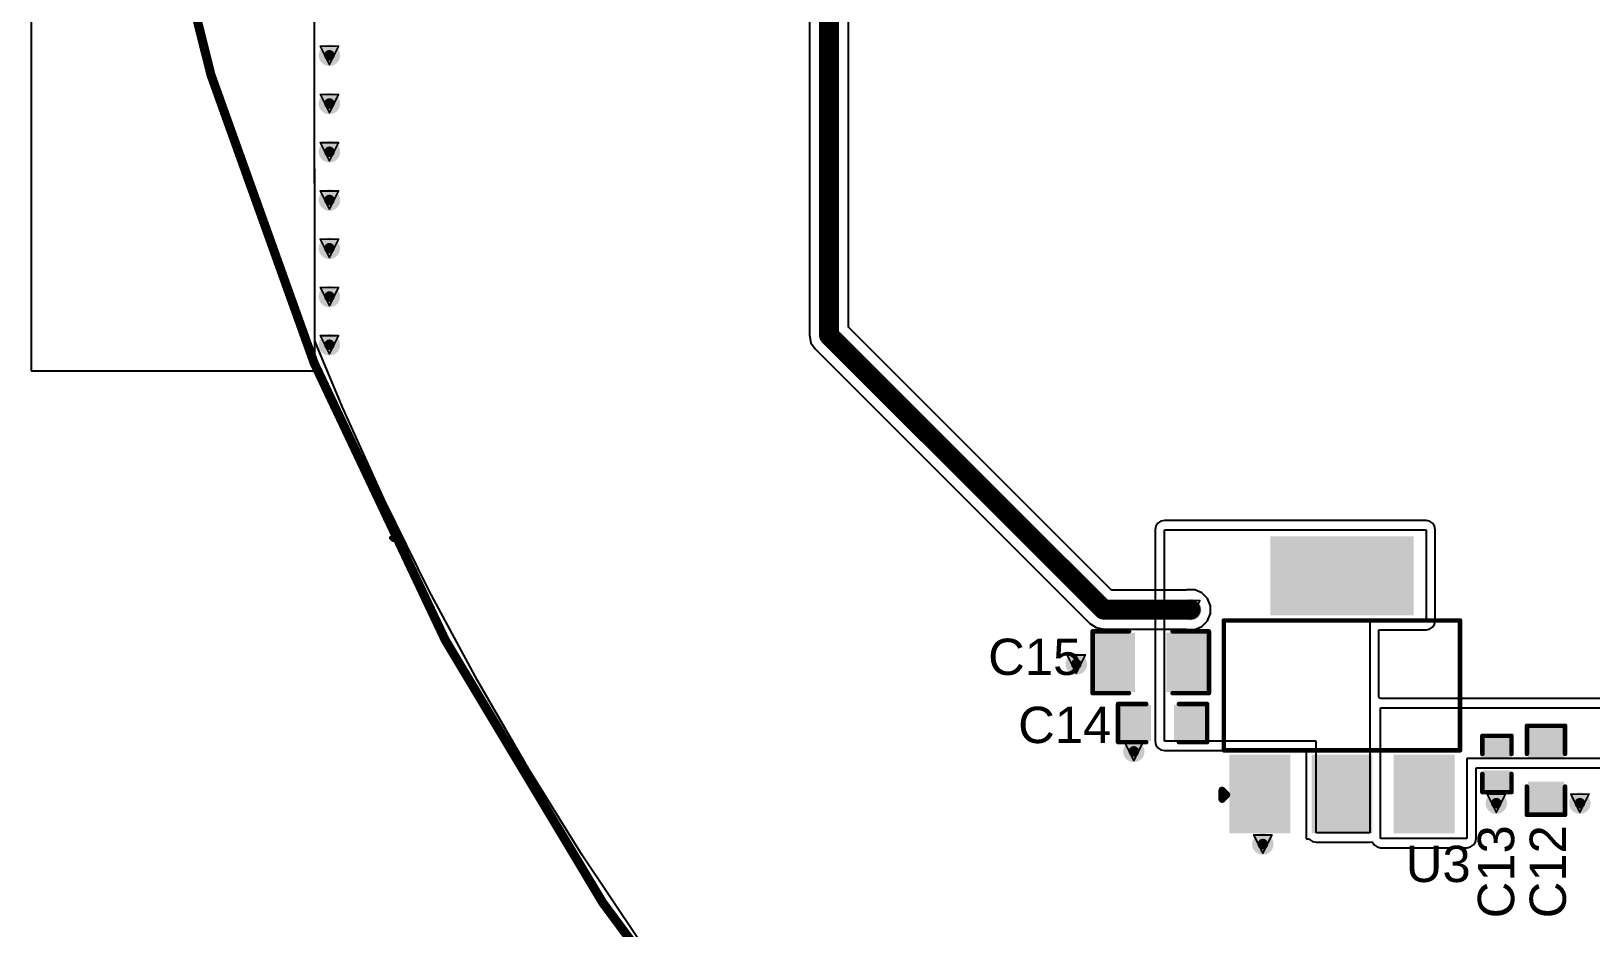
# Model space of a CAD drawing. Header units: inches. Extents: x -89 to 427, y -87 to 99.
# Drawn here: x -88.58 to -44.98, y -49.21 to -24.13 of the extents above; entities that cross this region are included whole.
import ezdxf

# ---------------------------------------------------------------- set-up
doc = ezdxf.new("R2010")
doc.units = ezdxf.units.IN
for name, color, linetype in [('Board_Outline', 56, 'Continuous'), ('Bottom Layer', 5, 'Continuous'), ('Drill Drawing', 1, 'Continuous'), ('Multi-Layer', 9, 'Continuous'), ('Top Layer', 1, 'Continuous'), ('Top Overlay', 2, 'Continuous'), ('Top Paste', 8, 'Continuous'), ('Top Solder', 216, 'Continuous'), ('Via Holes', 16, 'Continuous')]:
    doc.layers.add(name, color=color, linetype=linetype)
doc.styles.add('Arial', font='', dxfattribs={"height": 0.2})
doc.styles.get('Arial').set_extended_font_data('Arial')

msp = doc.modelspace()

# ---------------------------------------------------------------- hatches: boundary and pattern name
at = {"layer": 'Bottom Layer'}
h = msp.add_hatch(color=5, dxfattribs=at)
edge = h.paths.add_edge_path()
edge.add_arc((-80.239, -24.803), 0.3, 0, 360)
h = msp.add_hatch(color=5, dxfattribs=at)
edge = h.paths.add_edge_path()
edge.add_arc((-80.239, -26.153), 0.3, 0, 360)
h = msp.add_hatch(color=5, dxfattribs=at)
edge = h.paths.add_edge_path()
edge.add_arc((-80.239, -27.503), 0.3, 0, 360)
h = msp.add_hatch(color=5, dxfattribs=at)
edge = h.paths.add_edge_path()
edge.add_arc((-80.239, -28.852), 0.3, 0, 360)
h = msp.add_hatch(color=5, dxfattribs=at)
edge = h.paths.add_edge_path()
edge.add_arc((-80.239, -30.202), 0.3, 0, 360)
h = msp.add_hatch(color=5, dxfattribs=at)
edge = h.paths.add_edge_path()
edge.add_arc((-80.239, -31.552), 0.3, 0, 360)
h = msp.add_hatch(color=5, dxfattribs=at)
edge = h.paths.add_edge_path()
edge.add_arc((-80.239, -32.901), 0.3, 0, 360)
h = msp.add_hatch(color=5, dxfattribs=at)
edge = h.paths.add_edge_path()
edge.add_arc((-56.159, -40.31), 0.3, 0, 360)
h = msp.add_hatch(color=5, dxfattribs=at)
edge = h.paths.add_edge_path()
edge.add_arc((-59.36, -41.834), 0.3, 0, 360)
h = msp.add_hatch(color=5, dxfattribs=at)
edge = h.paths.add_edge_path()
edge.add_arc((-57.751, -44.277), 0.3, 0, 360)
h = msp.add_hatch(color=5, dxfattribs=at)
edge = h.paths.add_edge_path()
edge.add_arc((-47.617, -45.725), 0.3, 0, 360)
h = msp.add_hatch(color=5, dxfattribs=at)
edge = h.paths.add_edge_path()
edge.add_arc((-45.28, -45.725), 0.3, 0, 360)
h = msp.add_hatch(color=5, dxfattribs=at)
edge = h.paths.add_edge_path()
edge.add_arc((-54.144, -46.868), 0.3, 0, 360)
at = {"layer": 'Top Layer'}
h = msp.add_hatch(color=1, dxfattribs=at)
edge = h.paths.add_edge_path()
edge.add_arc((-80.239, -24.803), 0.3, 0, 360)
h = msp.add_hatch(color=1, dxfattribs=at)
edge = h.paths.add_edge_path()
edge.add_arc((-80.239, -26.153), 0.3, 0, 360)
h = msp.add_hatch(color=1, dxfattribs=at)
edge = h.paths.add_edge_path()
edge.add_arc((-80.239, -27.503), 0.3, 0, 360)
h = msp.add_hatch(color=1, dxfattribs=at)
edge = h.paths.add_edge_path()
edge.add_arc((-80.239, -28.852), 0.3, 0, 360)
h = msp.add_hatch(color=1, dxfattribs=at)
edge = h.paths.add_edge_path()
edge.add_arc((-80.239, -30.202), 0.3, 0, 360)
h = msp.add_hatch(color=1, dxfattribs=at)
edge = h.paths.add_edge_path()
edge.add_arc((-80.239, -31.552), 0.3, 0, 360)
h = msp.add_hatch(color=1, dxfattribs=at)
edge = h.paths.add_edge_path()
edge.add_arc((-80.239, -32.901), 0.3, 0, 360)
for points in [[(-53.832, -38.366), (-50.032, -38.366), (-50.032, -40.366), (-53.832, -40.366)], [(-58.801, -41.021), (-57.785, -41.021), (-57.785, -42.545), (-58.801, -42.545)], [(-56.769, -41.021), (-55.753, -41.021), (-55.753, -42.545), (-56.769, -42.545)], [(-57.328, -43.04), (-57.328, -43.929), (-58.09, -43.929), (-58.09, -43.04)], [(-55.804, -43.04), (-55.804, -43.929), (-56.566, -43.929), (-56.566, -43.04)], [(-47.282, -44.386), (-47.917, -44.386), (-47.917, -43.929), (-47.282, -43.929)], [(-46.672, -43.66), (-45.783, -43.66), (-45.783, -44.422), (-46.672, -44.422)], [(-54.982, -44.466), (-53.482, -44.466), (-53.482, -46.466), (-54.982, -46.466)], [(-52.682, -44.466), (-51.182, -44.466), (-51.182, -46.466), (-52.682, -46.466)], [(-50.382, -44.466), (-48.882, -44.466), (-48.882, -46.466), (-50.382, -46.466)], [(-47.282, -45.326), (-47.917, -45.326), (-47.917, -44.869), (-47.282, -44.869)], [(-46.672, -45.184), (-45.783, -45.184), (-45.783, -45.946), (-46.672, -45.946)]]:
    msp.add_hatch(color=1, dxfattribs=at).paths.add_polyline_path(points)
h = msp.add_hatch(color=1, dxfattribs=at)
edge = h.paths.add_edge_path()
edge.add_arc((-56.159, -40.31), 0.3, 0, 360)
h = msp.add_hatch(color=1, dxfattribs=at)
edge = h.paths.add_edge_path()
edge.add_arc((-59.36, -41.834), 0.3, 0, 360)
h = msp.add_hatch(color=1, dxfattribs=at)
edge = h.paths.add_edge_path()
edge.add_arc((-57.751, -44.277), 0.3, 0, 360)
h = msp.add_hatch(color=1, dxfattribs=at)
edge = h.paths.add_edge_path()
edge.add_arc((-47.617, -45.725), 0.3, 0, 360)
h = msp.add_hatch(color=1, dxfattribs=at)
edge = h.paths.add_edge_path()
edge.add_arc((-45.28, -45.725), 0.3, 0, 360)
h = msp.add_hatch(color=1, dxfattribs=at)
edge = h.paths.add_edge_path()
edge.add_arc((-54.144, -46.868), 0.3, 0, 360)
at = {"layer": 'Top Paste'}
for points in [[(-53.832, -38.366), (-50.032, -38.366), (-50.032, -40.366), (-53.832, -40.366)], [(-58.801, -41.021), (-57.785, -41.021), (-57.785, -42.545), (-58.801, -42.545)], [(-56.769, -41.021), (-55.753, -41.021), (-55.753, -42.545), (-56.769, -42.545)], [(-57.328, -43.04), (-57.328, -43.929), (-58.09, -43.929), (-58.09, -43.04)], [(-55.804, -43.04), (-55.804, -43.929), (-56.566, -43.929), (-56.566, -43.04)], [(-47.282, -44.386), (-47.917, -44.386), (-47.917, -43.929), (-47.282, -43.929)], [(-46.672, -43.66), (-45.783, -43.66), (-45.783, -44.422), (-46.672, -44.422)], [(-54.982, -44.466), (-53.482, -44.466), (-53.482, -46.466), (-54.982, -46.466)], [(-52.682, -44.466), (-51.182, -44.466), (-51.182, -46.466), (-52.682, -46.466)], [(-50.382, -44.466), (-48.882, -44.466), (-48.882, -46.466), (-50.382, -46.466)], [(-47.282, -45.326), (-47.917, -45.326), (-47.917, -44.869), (-47.282, -44.869)], [(-46.672, -45.184), (-45.783, -45.184), (-45.783, -45.946), (-46.672, -45.946)]]:
    msp.add_hatch(color=8, dxfattribs=at).paths.add_polyline_path(points)
at = {"layer": 'Top Solder'}
for points in [[(-53.933, -38.264), (-49.93, -38.264), (-49.93, -40.468), (-53.933, -40.468)], [(-58.871, -40.951), (-57.715, -40.951), (-57.715, -42.615), (-58.871, -42.615)], [(-56.839, -40.951), (-55.683, -40.951), (-55.683, -42.615), (-56.839, -42.615)], [(-57.268, -42.98), (-57.268, -43.989), (-58.15, -43.989), (-58.15, -42.98)], [(-55.744, -42.98), (-55.744, -43.989), (-56.626, -43.989), (-56.626, -42.98)], [(-46.732, -43.6), (-45.724, -43.6), (-45.724, -44.482), (-46.732, -44.482)], [(-47.222, -44.446), (-47.977, -44.446), (-47.977, -43.869), (-47.222, -43.869)], [(-55.083, -44.364), (-53.38, -44.364), (-53.38, -46.568), (-55.083, -46.568)], [(-52.783, -44.364), (-51.08, -44.364), (-51.08, -46.568), (-52.783, -46.568)], [(-50.483, -44.364), (-48.78, -44.364), (-48.78, -46.568), (-50.483, -46.568)], [(-47.222, -45.386), (-47.977, -45.386), (-47.977, -44.809), (-47.222, -44.809)], [(-46.732, -45.124), (-45.724, -45.124), (-45.724, -46.006), (-46.732, -46.006)]]:
    msp.add_hatch(color=216, dxfattribs=at).paths.add_polyline_path(points)
at = {"layer": 'Via Holes'}
h = msp.add_hatch(color=7, dxfattribs=at)
edge = h.paths.add_edge_path()
edge.add_arc((-80.239, -24.803), 0.15, 0, 360)
h = msp.add_hatch(color=7, dxfattribs=at)
edge = h.paths.add_edge_path()
edge.add_arc((-80.239, -26.153), 0.15, 0, 360)
h = msp.add_hatch(color=7, dxfattribs=at)
edge = h.paths.add_edge_path()
edge.add_arc((-80.239, -27.503), 0.15, 0, 360)
h = msp.add_hatch(color=7, dxfattribs=at)
edge = h.paths.add_edge_path()
edge.add_arc((-80.239, -28.852), 0.15, 0, 360)
h = msp.add_hatch(color=7, dxfattribs=at)
edge = h.paths.add_edge_path()
edge.add_arc((-80.239, -30.202), 0.15, 0, 360)
h = msp.add_hatch(color=7, dxfattribs=at)
edge = h.paths.add_edge_path()
edge.add_arc((-80.239, -31.552), 0.15, 0, 360)
h = msp.add_hatch(color=7, dxfattribs=at)
edge = h.paths.add_edge_path()
edge.add_arc((-80.239, -32.901), 0.15, 0, 360)
h = msp.add_hatch(color=7, dxfattribs=at)
edge = h.paths.add_edge_path()
edge.add_arc((-56.159, -40.31), 0.15, 0, 360)
h = msp.add_hatch(color=7, dxfattribs=at)
edge = h.paths.add_edge_path()
edge.add_arc((-59.36, -41.834), 0.15, 0, 360)
h = msp.add_hatch(color=7, dxfattribs=at)
edge = h.paths.add_edge_path()
edge.add_arc((-57.751, -44.277), 0.15, 0, 360)
h = msp.add_hatch(color=7, dxfattribs=at)
edge = h.paths.add_edge_path()
edge.add_arc((-47.617, -45.725), 0.15, 0, 360)
h = msp.add_hatch(color=7, dxfattribs=at)
edge = h.paths.add_edge_path()
edge.add_arc((-45.28, -45.725), 0.15, 0, 360)
h = msp.add_hatch(color=7, dxfattribs=at)
edge = h.paths.add_edge_path()
edge.add_arc((-54.144, -46.868), 0.15, 0, 360)

# ---------------------------------------------------------------- linework, layer by layer
at = {"layer": 'Board_Outline'}
msp.add_lwpolyline([(87.312, 0, 0.254, 0.254, 1), (-87.312, 0, 0.254, 0.254, 1)], format="xyseb", close=True, dxfattribs=at)
at = {"layer": 'Bottom Layer'}
for p, q in [((-80.644, -32.791), (-80.698, 32.66)), ((-65.73, -32.409), (-65.73, -11.425)), ((-66.817, -12.769), (-66.817, -32.634)), ((-66.817, -32.634), (-66.776, -32.842)), ((-58.373, -39.766), (-65.73, -32.409)), ((-79.882, -34.63), (-80.644, -32.791)), ((-66.776, -32.842), (-66.658, -33.019)), ((-66.658, -33.019), (-58.982, -40.694)), ((-78.706, -37.225), (-79.882, -34.63)), ((-77.446, -39.78), (-78.706, -37.225)), ((-76.103, -42.293), (-77.446, -39.78)), ((-56.294, -39.766), (-58.373, -39.766)), ((-56.27, -39.756), (-56.294, -39.766)), ((-56.049, -39.756), (-56.27, -39.756)), ((-55.846, -39.84), (-56.049, -39.756)), ((-55.69, -39.996), (-55.846, -39.84)), ((-55.605, -40.2), (-55.69, -39.996)), ((-55.69, -40.624), (-55.605, -40.42)), ((-55.605, -40.42), (-55.605, -40.2)), ((-58.982, -40.694), (-58.806, -40.812)), ((-58.806, -40.812), (-58.598, -40.854)), ((-58.598, -40.854), (-56.294, -40.854)), ((-56.294, -40.854), (-56.27, -40.864)), ((-56.27, -40.864), (-56.049, -40.864)), ((-56.049, -40.864), (-55.846, -40.779)), ((-55.846, -40.779), (-55.69, -40.624)), ((-74.678, -44.76), (-76.103, -42.293)), ((-73.174, -47.18), (-74.678, -44.76)), ((-71.591, -49.549), (-73.174, -47.18))]:
    msp.add_line(p, q, dxfattribs=at)
for points in [[(-66.273, -32.634, 0.559, 0.559, 0), (-66.273, -11.29, 0.559, 0.559, 0)], [(-66.273, -32.634, 0.559, 0.559, 0), (-58.598, -40.31, 0.559, 0.559, 0)], [(-58.598, -40.31, 0.559, 0.559, 0), (-56.159, -40.31, 0.559, 0.559, 0)]]:
    msp.add_lwpolyline(points, format="xyseb", dxfattribs=at)
for points in [[(-66.413, -32.634, 0.279, 0.279, 1), (-66.134, -32.634, 0.279, 0.279, 1)], [(-66.413, -32.634, 0.279, 0.279, 1), (-66.134, -32.634, 0.279, 0.279, 1)], [(-58.737, -40.31, 0.279, 0.279, 1), (-58.458, -40.31, 0.279, 0.279, 1)], [(-58.737, -40.31, 0.279, 0.279, 1), (-58.458, -40.31, 0.279, 0.279, 1)], [(-56.299, -40.31, 0.279, 0.279, 1), (-56.02, -40.31, 0.279, 0.279, 1)]]:
    msp.add_lwpolyline(points, format="xyseb", close=True, dxfattribs=at)
at = {"layer": 'Drill Drawing'}
for points in [[(-80.493, -24.549, 0.0508, 0.0508, 0), (-79.985, -24.549, 0.0508, 0.0508, 0)], [(-80.493, -24.549, 0.0508, 0.0508, 0), (-80.239, -25.057, 0.0508, 0.0508, 0)], [(-80.239, -25.057, 0.0508, 0.0508, 0), (-79.985, -24.549, 0.0508, 0.0508, 0)], [(-80.493, -25.899, 0.0508, 0.0508, 0), (-79.985, -25.899, 0.0508, 0.0508, 0)], [(-80.493, -25.899, 0.0508, 0.0508, 0), (-80.239, -26.407, 0.0508, 0.0508, 0)], [(-80.239, -26.407, 0.0508, 0.0508, 0), (-79.985, -25.899, 0.0508, 0.0508, 0)], [(-80.493, -27.249, 0.0508, 0.0508, 0), (-79.985, -27.249, 0.0508, 0.0508, 0)], [(-80.493, -27.249, 0.0508, 0.0508, 0), (-80.239, -27.757, 0.0508, 0.0508, 0)], [(-80.239, -27.757, 0.0508, 0.0508, 0), (-79.985, -27.249, 0.0508, 0.0508, 0)], [(-80.493, -28.598, 0.0508, 0.0508, 0), (-79.985, -28.598, 0.0508, 0.0508, 0)], [(-80.493, -28.598, 0.0508, 0.0508, 0), (-80.239, -29.106, 0.0508, 0.0508, 0)], [(-80.239, -29.106, 0.0508, 0.0508, 0), (-79.985, -28.598, 0.0508, 0.0508, 0)], [(-80.493, -29.948, 0.0508, 0.0508, 0), (-79.985, -29.948, 0.0508, 0.0508, 0)], [(-80.493, -29.948, 0.0508, 0.0508, 0), (-80.239, -30.456, 0.0508, 0.0508, 0)], [(-80.239, -30.456, 0.0508, 0.0508, 0), (-79.985, -29.948, 0.0508, 0.0508, 0)], [(-80.493, -31.298, 0.0508, 0.0508, 0), (-79.985, -31.298, 0.0508, 0.0508, 0)], [(-80.493, -31.298, 0.0508, 0.0508, 0), (-80.239, -31.806, 0.0508, 0.0508, 0)], [(-80.239, -31.806, 0.0508, 0.0508, 0), (-79.985, -31.298, 0.0508, 0.0508, 0)], [(-80.493, -32.647, 0.0508, 0.0508, 0), (-79.985, -32.647, 0.0508, 0.0508, 0)], [(-80.493, -32.647, 0.0508, 0.0508, 0), (-80.239, -33.155, 0.0508, 0.0508, 0)], [(-80.239, -33.155, 0.0508, 0.0508, 0), (-79.985, -32.647, 0.0508, 0.0508, 0)], [(-56.413, -40.056, 0.0508, 0.0508, 0), (-55.905, -40.056, 0.0508, 0.0508, 0)], [(-56.413, -40.056, 0.0508, 0.0508, 0), (-56.159, -40.564, 0.0508, 0.0508, 0)], [(-56.159, -40.564, 0.0508, 0.0508, 0), (-55.905, -40.056, 0.0508, 0.0508, 0)], [(-59.614, -41.58, 0.0508, 0.0508, 0), (-59.106, -41.58, 0.0508, 0.0508, 0)], [(-59.614, -41.58, 0.0508, 0.0508, 0), (-59.36, -42.088, 0.0508, 0.0508, 0)], [(-59.36, -42.088, 0.0508, 0.0508, 0), (-59.106, -41.58, 0.0508, 0.0508, 0)], [(-58.005, -44.023, 0.0508, 0.0508, 0), (-57.497, -44.023, 0.0508, 0.0508, 0)], [(-58.005, -44.023, 0.0508, 0.0508, 0), (-57.751, -44.531, 0.0508, 0.0508, 0)], [(-57.751, -44.531, 0.0508, 0.0508, 0), (-57.497, -44.023, 0.0508, 0.0508, 0)], [(-47.871, -45.471, 0.0508, 0.0508, 0), (-47.363, -45.471, 0.0508, 0.0508, 0)], [(-47.871, -45.471, 0.0508, 0.0508, 0), (-47.617, -45.979, 0.0508, 0.0508, 0)], [(-47.617, -45.979, 0.0508, 0.0508, 0), (-47.363, -45.471, 0.0508, 0.0508, 0)], [(-45.534, -45.471, 0.0508, 0.0508, 0), (-45.026, -45.471, 0.0508, 0.0508, 0)], [(-45.534, -45.471, 0.0508, 0.0508, 0), (-45.28, -45.979, 0.0508, 0.0508, 0)], [(-45.28, -45.979, 0.0508, 0.0508, 0), (-45.026, -45.471, 0.0508, 0.0508, 0)], [(-54.398, -46.614, 0.0508, 0.0508, 0), (-53.89, -46.614, 0.0508, 0.0508, 0)], [(-54.398, -46.614, 0.0508, 0.0508, 0), (-54.144, -47.122, 0.0508, 0.0508, 0)], [(-54.144, -47.122, 0.0508, 0.0508, 0), (-53.89, -46.614, 0.0508, 0.0508, 0)]]:
    msp.add_lwpolyline(points, format="xyseb", dxfattribs=at)
for points in [[(-80.505, -24.549, 0.0254, 0.0254, 1), (-80.48, -24.549, 0.0254, 0.0254, 1)], [(-80.505, -24.549, 0.0254, 0.0254, 1), (-80.48, -24.549, 0.0254, 0.0254, 1)], [(-79.997, -24.549, 0.0254, 0.0254, 1), (-79.972, -24.549, 0.0254, 0.0254, 1)], [(-79.997, -24.549, 0.0254, 0.0254, 1), (-79.972, -24.549, 0.0254, 0.0254, 1)], [(-80.251, -25.057, 0.0254, 0.0254, 1), (-80.226, -25.057, 0.0254, 0.0254, 1)], [(-80.251, -25.057, 0.0254, 0.0254, 1), (-80.226, -25.057, 0.0254, 0.0254, 1)], [(-80.505, -25.899, 0.0254, 0.0254, 1), (-80.48, -25.899, 0.0254, 0.0254, 1)], [(-80.505, -25.899, 0.0254, 0.0254, 1), (-80.48, -25.899, 0.0254, 0.0254, 1)], [(-79.997, -25.899, 0.0254, 0.0254, 1), (-79.972, -25.899, 0.0254, 0.0254, 1)], [(-79.997, -25.899, 0.0254, 0.0254, 1), (-79.972, -25.899, 0.0254, 0.0254, 1)], [(-80.251, -26.407, 0.0254, 0.0254, 1), (-80.226, -26.407, 0.0254, 0.0254, 1)], [(-80.251, -26.407, 0.0254, 0.0254, 1), (-80.226, -26.407, 0.0254, 0.0254, 1)], [(-80.505, -27.249, 0.0254, 0.0254, 1), (-80.48, -27.249, 0.0254, 0.0254, 1)], [(-80.505, -27.249, 0.0254, 0.0254, 1), (-80.48, -27.249, 0.0254, 0.0254, 1)], [(-79.997, -27.249, 0.0254, 0.0254, 1), (-79.972, -27.249, 0.0254, 0.0254, 1)], [(-79.997, -27.249, 0.0254, 0.0254, 1), (-79.972, -27.249, 0.0254, 0.0254, 1)], [(-80.251, -27.757, 0.0254, 0.0254, 1), (-80.226, -27.757, 0.0254, 0.0254, 1)], [(-80.251, -27.757, 0.0254, 0.0254, 1), (-80.226, -27.757, 0.0254, 0.0254, 1)], [(-80.505, -28.598, 0.0254, 0.0254, 1), (-80.48, -28.598, 0.0254, 0.0254, 1)], [(-80.505, -28.598, 0.0254, 0.0254, 1), (-80.48, -28.598, 0.0254, 0.0254, 1)], [(-79.997, -28.598, 0.0254, 0.0254, 1), (-79.972, -28.598, 0.0254, 0.0254, 1)], [(-79.997, -28.598, 0.0254, 0.0254, 1), (-79.972, -28.598, 0.0254, 0.0254, 1)], [(-80.251, -29.106, 0.0254, 0.0254, 1), (-80.226, -29.106, 0.0254, 0.0254, 1)], [(-80.251, -29.106, 0.0254, 0.0254, 1), (-80.226, -29.106, 0.0254, 0.0254, 1)], [(-80.505, -29.948, 0.0254, 0.0254, 1), (-80.48, -29.948, 0.0254, 0.0254, 1)], [(-80.505, -29.948, 0.0254, 0.0254, 1), (-80.48, -29.948, 0.0254, 0.0254, 1)], [(-79.997, -29.948, 0.0254, 0.0254, 1), (-79.972, -29.948, 0.0254, 0.0254, 1)], [(-79.997, -29.948, 0.0254, 0.0254, 1), (-79.972, -29.948, 0.0254, 0.0254, 1)], [(-80.251, -30.456, 0.0254, 0.0254, 1), (-80.226, -30.456, 0.0254, 0.0254, 1)], [(-80.251, -30.456, 0.0254, 0.0254, 1), (-80.226, -30.456, 0.0254, 0.0254, 1)], [(-80.505, -31.298, 0.0254, 0.0254, 1), (-80.48, -31.298, 0.0254, 0.0254, 1)], [(-80.505, -31.298, 0.0254, 0.0254, 1), (-80.48, -31.298, 0.0254, 0.0254, 1)], [(-79.997, -31.298, 0.0254, 0.0254, 1), (-79.972, -31.298, 0.0254, 0.0254, 1)], [(-79.997, -31.298, 0.0254, 0.0254, 1), (-79.972, -31.298, 0.0254, 0.0254, 1)], [(-80.251, -31.806, 0.0254, 0.0254, 1), (-80.226, -31.806, 0.0254, 0.0254, 1)], [(-80.251, -31.806, 0.0254, 0.0254, 1), (-80.226, -31.806, 0.0254, 0.0254, 1)], [(-80.505, -32.647, 0.0254, 0.0254, 1), (-80.48, -32.647, 0.0254, 0.0254, 1)], [(-80.505, -32.647, 0.0254, 0.0254, 1), (-80.48, -32.647, 0.0254, 0.0254, 1)], [(-79.997, -32.647, 0.0254, 0.0254, 1), (-79.972, -32.647, 0.0254, 0.0254, 1)], [(-79.997, -32.647, 0.0254, 0.0254, 1), (-79.972, -32.647, 0.0254, 0.0254, 1)], [(-80.251, -33.155, 0.0254, 0.0254, 1), (-80.226, -33.155, 0.0254, 0.0254, 1)], [(-80.251, -33.155, 0.0254, 0.0254, 1), (-80.226, -33.155, 0.0254, 0.0254, 1)], [(-56.426, -40.056, 0.0254, 0.0254, 1), (-56.401, -40.056, 0.0254, 0.0254, 1)], [(-56.426, -40.056, 0.0254, 0.0254, 1), (-56.401, -40.056, 0.0254, 0.0254, 1)], [(-55.918, -40.056, 0.0254, 0.0254, 1), (-55.893, -40.056, 0.0254, 0.0254, 1)], [(-55.918, -40.056, 0.0254, 0.0254, 1), (-55.893, -40.056, 0.0254, 0.0254, 1)], [(-56.172, -40.564, 0.0254, 0.0254, 1), (-56.147, -40.564, 0.0254, 0.0254, 1)], [(-56.172, -40.564, 0.0254, 0.0254, 1), (-56.147, -40.564, 0.0254, 0.0254, 1)], [(-59.627, -41.58, 0.0254, 0.0254, 1), (-59.601, -41.58, 0.0254, 0.0254, 1)], [(-59.627, -41.58, 0.0254, 0.0254, 1), (-59.601, -41.58, 0.0254, 0.0254, 1)], [(-59.118, -41.58, 0.0254, 0.0254, 1), (-59.093, -41.58, 0.0254, 0.0254, 1)], [(-59.118, -41.58, 0.0254, 0.0254, 1), (-59.093, -41.58, 0.0254, 0.0254, 1)], [(-59.373, -42.088, 0.0254, 0.0254, 1), (-59.347, -42.088, 0.0254, 0.0254, 1)], [(-59.373, -42.088, 0.0254, 0.0254, 1), (-59.347, -42.088, 0.0254, 0.0254, 1)], [(-58.018, -44.023, 0.0254, 0.0254, 1), (-57.992, -44.023, 0.0254, 0.0254, 1)], [(-58.018, -44.023, 0.0254, 0.0254, 1), (-57.992, -44.023, 0.0254, 0.0254, 1)], [(-57.51, -44.023, 0.0254, 0.0254, 1), (-57.484, -44.023, 0.0254, 0.0254, 1)], [(-57.51, -44.023, 0.0254, 0.0254, 1), (-57.484, -44.023, 0.0254, 0.0254, 1)], [(-57.764, -44.531, 0.0254, 0.0254, 1), (-57.738, -44.531, 0.0254, 0.0254, 1)], [(-57.764, -44.531, 0.0254, 0.0254, 1), (-57.738, -44.531, 0.0254, 0.0254, 1)], [(-47.883, -45.471, 0.0254, 0.0254, 1), (-47.858, -45.471, 0.0254, 0.0254, 1)], [(-47.883, -45.471, 0.0254, 0.0254, 1), (-47.858, -45.471, 0.0254, 0.0254, 1)], [(-47.375, -45.471, 0.0254, 0.0254, 1), (-47.35, -45.471, 0.0254, 0.0254, 1)], [(-47.375, -45.471, 0.0254, 0.0254, 1), (-47.35, -45.471, 0.0254, 0.0254, 1)], [(-45.546, -45.471, 0.0254, 0.0254, 1), (-45.521, -45.471, 0.0254, 0.0254, 1)], [(-45.546, -45.471, 0.0254, 0.0254, 1), (-45.521, -45.471, 0.0254, 0.0254, 1)], [(-45.038, -45.471, 0.0254, 0.0254, 1), (-45.013, -45.471, 0.0254, 0.0254, 1)], [(-45.038, -45.471, 0.0254, 0.0254, 1), (-45.013, -45.471, 0.0254, 0.0254, 1)], [(-47.629, -45.979, 0.0254, 0.0254, 1), (-47.604, -45.979, 0.0254, 0.0254, 1)], [(-47.629, -45.979, 0.0254, 0.0254, 1), (-47.604, -45.979, 0.0254, 0.0254, 1)], [(-45.292, -45.979, 0.0254, 0.0254, 1), (-45.267, -45.979, 0.0254, 0.0254, 1)], [(-45.292, -45.979, 0.0254, 0.0254, 1), (-45.267, -45.979, 0.0254, 0.0254, 1)], [(-54.411, -46.614, 0.0254, 0.0254, 1), (-54.386, -46.614, 0.0254, 0.0254, 1)], [(-54.411, -46.614, 0.0254, 0.0254, 1), (-54.386, -46.614, 0.0254, 0.0254, 1)], [(-53.903, -46.614, 0.0254, 0.0254, 1), (-53.878, -46.614, 0.0254, 0.0254, 1)], [(-53.903, -46.614, 0.0254, 0.0254, 1), (-53.878, -46.614, 0.0254, 0.0254, 1)], [(-54.157, -47.122, 0.0254, 0.0254, 1), (-54.132, -47.122, 0.0254, 0.0254, 1)], [(-54.157, -47.122, 0.0254, 0.0254, 1), (-54.132, -47.122, 0.0254, 0.0254, 1)]]:
    msp.add_lwpolyline(points, format="xyseb", close=True, dxfattribs=at)
at = {"layer": 'Multi-Layer'}
for p, q in [((-88.57, 33.401), (-88.576, -33.63)), ((-80.643, -33.63), (-80.698, 33.401)), ((-88.576, -33.63), (-80.643, -33.63))]:
    msp.add_line(p, q, dxfattribs=at)
at = {"layer": 'Top Layer'}
for p, q in [((-80.644, -32.791), (-80.663, -9.089)), ((-79.882, -34.63), (-80.644, -32.791)), ((-78.706, -37.225), (-79.882, -34.63)), ((-77.446, -39.78), (-78.706, -37.225)), ((-57.079, -37.891), (-57.135, -37.975)), ((-56.995, -37.835), (-57.079, -37.891)), ((-56.896, -37.816), (-56.995, -37.835)), ((-49.581, -37.816), (-56.896, -37.816)), ((-49.482, -37.835), (-49.581, -37.816)), ((-49.398, -37.891), (-49.482, -37.835)), ((-49.342, -37.975), (-49.398, -37.891)), ((-57.135, -37.975), (-57.155, -38.075)), ((-57.155, -38.075), (-57.155, -43.993)), ((-56.896, -43.993), (-56.896, -38.075)), ((-56.896, -38.075), (-49.581, -38.075)), ((-49.581, -38.075), (-49.581, -40.615)), ((-49.322, -38.075), (-49.342, -37.975)), ((-49.322, -40.615), (-49.322, -38.075)), ((-76.103, -42.293), (-77.446, -39.78)), ((-49.581, -40.615), (-51.156, -40.615)), ((-51.156, -40.615), (-51.156, -46.558)), ((-50.897, -42.756), (-50.897, -40.874)), ((-50.897, -40.874), (-49.581, -40.874)), ((-49.581, -40.874), (-49.482, -40.854)), ((-49.482, -40.854), (-49.398, -40.798)), ((-49.398, -40.798), (-49.342, -40.714)), ((-49.342, -40.714), (-49.322, -40.615)), ((-74.678, -44.76), (-76.103, -42.293)), ((-50.851, -42.794), (-50.897, -42.756)), ((-43.21, -42.794), (-50.851, -42.794)), ((-50.851, -46.711), (-50.851, -43.053)), ((-50.851, -43.053), (-40.271, -43.053)), ((-57.155, -43.993), (-57.135, -44.092)), ((-52.654, -43.993), (-56.896, -43.993)), ((-52.654, -46.558), (-52.654, -43.993)), ((-57.135, -44.092), (-57.079, -44.176)), ((-57.079, -44.176), (-56.995, -44.232)), ((-56.995, -44.232), (-56.896, -44.252)), ((-56.896, -44.252), (-52.936, -44.252)), ((-52.936, -44.252), (-52.936, -46.72)), ((-73.174, -47.18), (-74.678, -44.76)), ((-39.395, -44.475), (-48.438, -44.475)), ((-48.438, -44.475), (-48.438, -46.711)), ((-48.179, -46.711), (-48.179, -44.734)), ((-48.179, -44.734), (-40.766, -44.734)), ((-51.156, -46.558), (-52.654, -46.558)), ((-52.936, -46.72), (-52.852, -46.72)), ((-52.852, -46.72), (-52.837, -46.741)), ((-52.837, -46.741), (-52.753, -46.797)), ((-52.753, -46.797), (-52.654, -46.817)), ((-52.654, -46.817), (-51.156, -46.817)), ((-51.156, -46.817), (-51.091, -46.804)), ((-51.091, -46.804), (-51.09, -46.81)), ((-51.09, -46.81), (-51.034, -46.894)), ((-51.034, -46.894), (-50.95, -46.95)), ((-50.95, -46.95), (-50.851, -46.97)), ((-48.438, -46.711), (-50.851, -46.711)), ((-50.851, -46.97), (-48.438, -46.97)), ((-48.438, -46.97), (-48.339, -46.95)), ((-48.339, -46.95), (-48.255, -46.894)), ((-48.255, -46.894), (-48.199, -46.81)), ((-48.199, -46.81), (-48.179, -46.711)), ((-71.591, -49.549), (-73.174, -47.18))]:
    msp.add_line(p, q, dxfattribs=at)
at = {"layer": 'Top Overlay'}
for points in [[(-78.511, -38.303, 0.127, 0.127, 0), (-78.461, -38.354, 0.127, 0.127, 0)], [(-55.234, -40.613, 0.127, 0.127, 0), (-48.63, -40.613, 0.127, 0.127, 0)], [(-55.234, -44.245, 0.127, 0.127, 0), (-55.234, -40.613, 0.127, 0.127, 0)], [(-48.63, -44.245, 0.127, 0.127, 0), (-48.63, -40.613, 0.127, 0.127, 0)], [(-58.903, -42.647, 0.127, 0.127, 0), (-58.903, -40.919, 0.127, 0.127, 0)], [(-58.903, -40.919, 0.127, 0.127, 0), (-57.887, -40.919, 0.127, 0.127, 0)], [(-56.667, -40.919, 0.127, 0.127, 0), (-55.651, -40.919, 0.127, 0.127, 0)], [(-55.651, -42.647, 0.127, 0.127, 0), (-55.651, -40.919, 0.127, 0.127, 0)], [(-58.903, -42.647, 0.127, 0.127, 0), (-57.887, -42.647, 0.127, 0.127, 0)], [(-56.667, -42.647, 0.127, 0.127, 0), (-55.651, -42.647, 0.127, 0.127, 0)], [(-58.191, -42.951, 0.127, 0.127, 0), (-57.404, -42.951, 0.127, 0.127, 0)], [(-58.191, -44.018, 0.127, 0.127, 0), (-58.191, -42.951, 0.127, 0.127, 0)], [(-56.49, -42.951, 0.127, 0.127, 0), (-55.702, -42.951, 0.127, 0.127, 0)], [(-55.702, -44.018, 0.127, 0.127, 0), (-55.702, -42.951, 0.127, 0.127, 0)], [(-46.761, -44.346, 0.127, 0.127, 0), (-46.761, -43.559, 0.127, 0.127, 0)], [(-46.761, -43.559, 0.127, 0.127, 0), (-45.695, -43.559, 0.127, 0.127, 0)], [(-45.695, -44.346, 0.127, 0.127, 0), (-45.695, -43.559, 0.127, 0.127, 0)], [(-58.191, -44.018, 0.127, 0.127, 0), (-57.404, -44.018, 0.127, 0.127, 0)], [(-56.49, -44.018, 0.127, 0.127, 0), (-55.702, -44.018, 0.127, 0.127, 0)], [(-48.006, -44.348, 0.127, 0.127, 0), (-48.006, -43.84, 0.127, 0.127, 0)], [(-48.006, -43.84, 0.127, 0.127, 0), (-47.193, -43.84, 0.127, 0.127, 0)], [(-47.193, -44.348, 0.127, 0.127, 0), (-47.193, -43.84, 0.127, 0.127, 0)], [(-55.234, -44.245, 0.127, 0.127, 0), (-48.63, -44.245, 0.127, 0.127, 0)], [(-48.006, -45.415, 0.127, 0.127, 0), (-48.006, -44.907, 0.127, 0.127, 0)], [(-47.193, -45.415, 0.127, 0.127, 0), (-47.193, -44.907, 0.127, 0.127, 0)], [(-55.284, -45.362, 0.2, 0.2, 0), (-55.157, -45.489, 0.2, 0.2, 0)], [(-55.284, -45.616, 0.2, 0.2, 0), (-55.284, -45.362, 0.2, 0.2, 0)], [(-46.761, -46.048, 0.127, 0.127, 0), (-46.761, -45.26, 0.127, 0.127, 0)], [(-45.695, -46.048, 0.127, 0.127, 0), (-45.695, -45.26, 0.127, 0.127, 0)], [(-55.284, -45.616, 0.2, 0.2, 0), (-55.157, -45.489, 0.2, 0.2, 0)], [(-48.006, -45.415, 0.127, 0.127, 0), (-47.193, -45.415, 0.127, 0.127, 0)], [(-46.761, -46.048, 0.127, 0.127, 0), (-45.695, -46.048, 0.127, 0.127, 0)]]:
    msp.add_lwpolyline(points, format="xyseb", dxfattribs=at)
for points in [[(-78.543, -38.303, 0.0635, 0.0635, 1), (-78.48, -38.303, 0.0635, 0.0635, 1)], [(-78.492, -38.354, 0.0635, 0.0635, 1), (-78.429, -38.354, 0.0635, 0.0635, 1)], [(-55.265, -40.613, 0.0635, 0.0635, 1), (-55.202, -40.613, 0.0635, 0.0635, 1)], [(-55.265, -40.613, 0.0635, 0.0635, 1), (-55.202, -40.613, 0.0635, 0.0635, 1)], [(-48.661, -40.613, 0.0635, 0.0635, 1), (-48.598, -40.613, 0.0635, 0.0635, 1)], [(-48.661, -40.613, 0.0635, 0.0635, 1), (-48.598, -40.613, 0.0635, 0.0635, 1)], [(-58.934, -40.919, 0.0635, 0.0635, 1), (-58.871, -40.919, 0.0635, 0.0635, 1)], [(-58.934, -40.919, 0.0635, 0.0635, 1), (-58.871, -40.919, 0.0635, 0.0635, 1)], [(-57.918, -40.919, 0.0635, 0.0635, 1), (-57.855, -40.919, 0.0635, 0.0635, 1)], [(-56.699, -40.919, 0.0635, 0.0635, 1), (-56.636, -40.919, 0.0635, 0.0635, 1)], [(-55.683, -40.919, 0.0635, 0.0635, 1), (-55.62, -40.919, 0.0635, 0.0635, 1)], [(-55.683, -40.919, 0.0635, 0.0635, 1), (-55.62, -40.919, 0.0635, 0.0635, 1)], [(-58.934, -42.647, 0.0635, 0.0635, 1), (-58.871, -42.647, 0.0635, 0.0635, 1)], [(-58.934, -42.647, 0.0635, 0.0635, 1), (-58.871, -42.647, 0.0635, 0.0635, 1)], [(-57.918, -42.647, 0.0635, 0.0635, 1), (-57.855, -42.647, 0.0635, 0.0635, 1)], [(-56.699, -42.647, 0.0635, 0.0635, 1), (-56.636, -42.647, 0.0635, 0.0635, 1)], [(-55.683, -42.647, 0.0635, 0.0635, 1), (-55.62, -42.647, 0.0635, 0.0635, 1)], [(-55.683, -42.647, 0.0635, 0.0635, 1), (-55.62, -42.647, 0.0635, 0.0635, 1)], [(-58.223, -42.951, 0.0635, 0.0635, 1), (-58.16, -42.951, 0.0635, 0.0635, 1)], [(-58.223, -42.951, 0.0635, 0.0635, 1), (-58.16, -42.951, 0.0635, 0.0635, 1)], [(-57.436, -42.951, 0.0635, 0.0635, 1), (-57.372, -42.951, 0.0635, 0.0635, 1)], [(-56.521, -42.951, 0.0635, 0.0635, 1), (-56.458, -42.951, 0.0635, 0.0635, 1)], [(-55.734, -42.951, 0.0635, 0.0635, 1), (-55.67, -42.951, 0.0635, 0.0635, 1)], [(-55.734, -42.951, 0.0635, 0.0635, 1), (-55.67, -42.951, 0.0635, 0.0635, 1)], [(-46.793, -43.559, 0.0635, 0.0635, 1), (-46.73, -43.559, 0.0635, 0.0635, 1)], [(-46.793, -43.559, 0.0635, 0.0635, 1), (-46.73, -43.559, 0.0635, 0.0635, 1)], [(-45.726, -43.559, 0.0635, 0.0635, 1), (-45.663, -43.559, 0.0635, 0.0635, 1)], [(-45.726, -43.559, 0.0635, 0.0635, 1), (-45.663, -43.559, 0.0635, 0.0635, 1)], [(-58.223, -44.018, 0.0635, 0.0635, 1), (-58.16, -44.018, 0.0635, 0.0635, 1)], [(-58.223, -44.018, 0.0635, 0.0635, 1), (-58.16, -44.018, 0.0635, 0.0635, 1)], [(-57.436, -44.018, 0.0635, 0.0635, 1), (-57.372, -44.018, 0.0635, 0.0635, 1)], [(-56.521, -44.018, 0.0635, 0.0635, 1), (-56.458, -44.018, 0.0635, 0.0635, 1)], [(-55.734, -44.018, 0.0635, 0.0635, 1), (-55.67, -44.018, 0.0635, 0.0635, 1)], [(-55.734, -44.018, 0.0635, 0.0635, 1), (-55.67, -44.018, 0.0635, 0.0635, 1)], [(-48.038, -43.84, 0.0635, 0.0635, 1), (-47.974, -43.84, 0.0635, 0.0635, 1)], [(-48.038, -43.84, 0.0635, 0.0635, 1), (-47.974, -43.84, 0.0635, 0.0635, 1)], [(-47.225, -43.84, 0.0635, 0.0635, 1), (-47.161, -43.84, 0.0635, 0.0635, 1)], [(-47.225, -43.84, 0.0635, 0.0635, 1), (-47.161, -43.84, 0.0635, 0.0635, 1)], [(-55.265, -44.245, 0.0635, 0.0635, 1), (-55.202, -44.245, 0.0635, 0.0635, 1)], [(-55.265, -44.245, 0.0635, 0.0635, 1), (-55.202, -44.245, 0.0635, 0.0635, 1)], [(-48.661, -44.245, 0.0635, 0.0635, 1), (-48.598, -44.245, 0.0635, 0.0635, 1)], [(-48.661, -44.245, 0.0635, 0.0635, 1), (-48.598, -44.245, 0.0635, 0.0635, 1)], [(-48.038, -44.348, 0.0635, 0.0635, 1), (-47.974, -44.348, 0.0635, 0.0635, 1)], [(-47.225, -44.348, 0.0635, 0.0635, 1), (-47.161, -44.348, 0.0635, 0.0635, 1)], [(-46.793, -44.346, 0.0635, 0.0635, 1), (-46.73, -44.346, 0.0635, 0.0635, 1)], [(-45.726, -44.346, 0.0635, 0.0635, 1), (-45.663, -44.346, 0.0635, 0.0635, 1)], [(-48.038, -44.907, 0.0635, 0.0635, 1), (-47.974, -44.907, 0.0635, 0.0635, 1)], [(-47.225, -44.907, 0.0635, 0.0635, 1), (-47.161, -44.907, 0.0635, 0.0635, 1)], [(-55.334, -45.362, 0.1, 0.1, 1), (-55.234, -45.362, 0.1, 0.1, 1)], [(-55.334, -45.362, 0.1, 0.1, 1), (-55.234, -45.362, 0.1, 0.1, 1)], [(-46.793, -45.26, 0.0635, 0.0635, 1), (-46.73, -45.26, 0.0635, 0.0635, 1)], [(-45.726, -45.26, 0.0635, 0.0635, 1), (-45.663, -45.26, 0.0635, 0.0635, 1)], [(-55.334, -45.616, 0.1, 0.1, 1), (-55.234, -45.616, 0.1, 0.1, 1)], [(-55.334, -45.616, 0.1, 0.1, 1), (-55.234, -45.616, 0.1, 0.1, 1)], [(-55.207, -45.489, 0.1, 0.1, 1), (-55.107, -45.489, 0.1, 0.1, 1)], [(-55.207, -45.489, 0.1, 0.1, 1), (-55.107, -45.489, 0.1, 0.1, 1)], [(-48.038, -45.415, 0.0635, 0.0635, 1), (-47.974, -45.415, 0.0635, 0.0635, 1)], [(-48.038, -45.415, 0.0635, 0.0635, 1), (-47.974, -45.415, 0.0635, 0.0635, 1)], [(-47.225, -45.415, 0.0635, 0.0635, 1), (-47.161, -45.415, 0.0635, 0.0635, 1)], [(-47.225, -45.415, 0.0635, 0.0635, 1), (-47.161, -45.415, 0.0635, 0.0635, 1)], [(-46.793, -46.048, 0.0635, 0.0635, 1), (-46.73, -46.048, 0.0635, 0.0635, 1)], [(-46.793, -46.048, 0.0635, 0.0635, 1), (-46.73, -46.048, 0.0635, 0.0635, 1)], [(-45.726, -46.048, 0.0635, 0.0635, 1), (-45.663, -46.048, 0.0635, 0.0635, 1)], [(-45.726, -46.048, 0.0635, 0.0635, 1), (-45.663, -46.048, 0.0635, 0.0635, 1)]]:
    msp.add_lwpolyline(points, format="xyseb", close=True, dxfattribs=at)

# ---------------------------------------------------------------- texts
at = {"layer": 'Top Overlay', "style": 'Arial'}
for s, p in [('C15', (-61.823, -42.138)), ('C14', (-60.985, -44.043)), ('U3', (-50.148, -47.93))]:
    msp.add_text(s, height=1.016, dxfattribs=at).set_placement(p)
for s, p in [('C13', (-47.117, -48.945)), ('C12', (-45.669, -48.945))]:
    msp.add_text(s, height=1.016, rotation=90, dxfattribs=at).set_placement(p)

doc.saveas('drawing.dxf')
